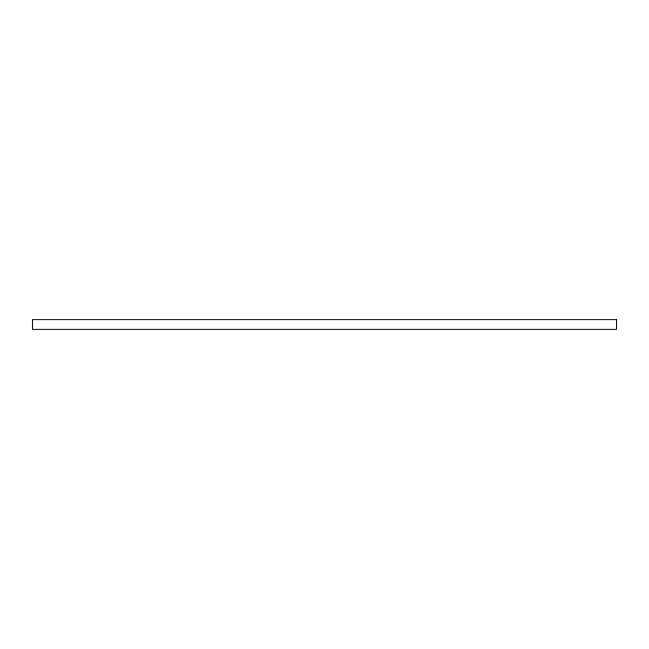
<?xml version="1.0" encoding="UTF-8"?>
<svg xmlns="http://www.w3.org/2000/svg" width="649" height="649" viewBox="0 0 649 649"><rect width="100%" height="100%" fill="white"/><g stroke="black" fill="none" stroke-linecap="round" stroke-linejoin="round"><path stroke-width="0.97" d="M616.55 319.632L32.45 319.632L32.45 329.368L616.55 329.368L616.55 319.632"/></g></svg>
